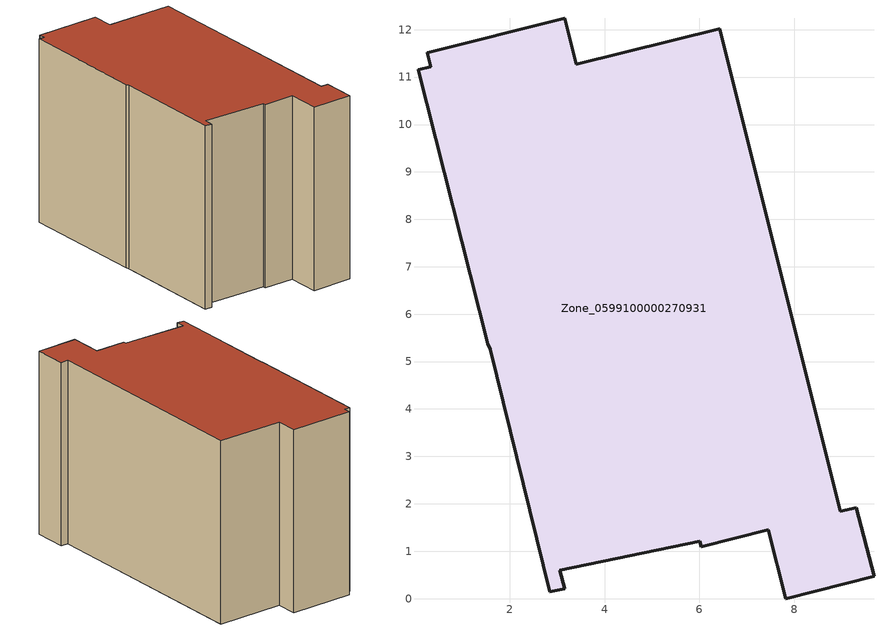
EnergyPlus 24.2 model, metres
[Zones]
Zone_0599100000270931
 floor ground (C_G): 6.03,1.09 6,1.21 3.06,0.6 3.16,0.21 2.84,0.15 1.59,5.26 1.53,5.38 0.07,11.16 0.33,11.22 0.26,11.51 3.16,12.24 3.4,11.27 6.43,12.02 8.97,1.84 9.31,1.92 9.68,0.47 7.82,0 7.45,1.45 z0
 wall outside (C_F): 7.45,1.45 7.82,0 9.68,0.47 9.31,1.92 8.97,1.84 6.43,12.02 3.4,11.27 3.16,12.24 0.26,11.51 0.33,11.22 0.07,11.16 1.53,5.38 1.59,5.26 2.84,0.15 3.16,0.21 3.06,0.6 6,1.21 6.03,1.09 7.45,1.45 z0:8.51
 roof outside (C_R): 6,1.21 6.03,1.09 7.45,1.45 7.82,0 9.68,0.47 9.31,1.92 8.97,1.84 6.43,12.02 3.4,11.27 3.16,12.24 0.26,11.51 0.33,11.22 0.07,11.16 1.53,5.38 1.59,5.26 2.84,0.15 3.16,0.21 3.06,0.6 z8.51
[BUILDING]
Pand.0599100000270931: North Axis=0; Terrain=City; Loads Convergence Tolerance Value=0.04; Temperature Convergence Tolerance Value=0.4; Solar Distribution=FullExterior; Maximum Number of Warmup Days=25; Minimum Number of Warmup Days=1
[Site:Location]
Rotterdam.The.Hague.AP_ZH_NLD Design_Conditions: Latitude=51.96; Longitude=4.45; Time Zone=1; Elevation=-4.5
[SITE:GROUNDTEMPERATURE:BUILDINGSURFACE]
18, 18, 18, 18, 18, 18, 18, 18, 18, 18, 18, 18
[MATERIAL] Thermal Absorptance=0.9; Solar Absorptance=0.7; Visible Absorptance=0.7
Name | Roughness | Thickness | Conductivity | Density | Specific Heat
G.TI.1975-1991 | MediumSmooth | 0.15 | 0.288461 | 540 | 1210
F.TI.1975-1991 | Rough | 0.3 | 0.230769 | 1920 | 840
R.TI.1975-1991 | MediumRough | 0.2 | 0.153846 | 1500 | 1000
[CONSTRUCTION]
C_G: G.TI.1975-1991
C_F: F.TI.1975-1991
C_R: R.TI.1975-1991
[ZONE]
Zone_0599100000270931: Type=1; Multiplier=1; Ceiling Height=Autocalculate; Volume=Autocalculate; Floor Area=autocalculate; Part of Total Floor Area=Yes
[ZONEINFILTRATION:DESIGNFLOWRATE]
Infil_Zone_0599100000270931: Zone or ZoneList or Space or SpaceList=Zone_0599100000270931; Schedule=AlwaysOn; Design Flow Rate Calculation Method=Flow/Area; Flow Rate per Floor Area=0.003; Constant Term Coefficient=1; Temperature Term Coefficient=0; Velocity Term Coefficient=0; Velocity Squared Term Coefficient=0
[HVACTEMPLATE:ZONE:IDEALLOADSAIRSYSTEM]
Zone_0599100000270931: Maximum Heating Supply Air Temperature=50; Minimum Cooling Supply Air Temperature=13; Maximum Heating Supply Air Humidity Ratio=0.0156; Minimum Cooling Supply Air Humidity Ratio=0.0077; Heating Limit=NoLimit; Cooling Limit=NoLimit; Dehumidification Control Type=ConstantSensibleHeatRatio; Cooling Sensible Heat Ratio=0.7; Dehumidification Setpoint=60; Humidification Control Type=None; Humidification Setpoint=30; Outdoor Air Method=None; Outdoor Air Flow Rate per Person=0.00944; Outdoor Air Flow Rate per Zone Floor Area=0; Outdoor Air Flow Rate per Zone=0; Demand Controlled Ventilation Type=None; Outdoor Air Economizer Type=NoEconomizer; Heat Recovery Type=None; Sensible Heat Recovery Effectiveness=0.7; Latent Heat Recovery Effectiveness=0.65
[ZONECONTROL:THERMOSTAT]
ThermostatControl_Zone_0599100000270931: Zone or ZoneList=Zone_0599100000270931; Control Type Schedule=DualSetpointControlType; Control 1=Thermostat_Zone_0599100000270931; Temperature Difference Between Cutout And Setpoint=0
[THERMOSTATSETPOINT:DUALSETPOINT]
Thermostat_Zone_0599100000270931: Heating Setpoint Temperature Schedule=HeatingSetpoint_Zone_0599100000270931; Cooling Setpoint Temperature Schedule=CoolingSetpoint_Zone_0599100000270931
[SCHEDULE:COMPACT]
HeatingSetpoint_Zone_0599100000270931: Through: 12/31, For: AllDays, Until: 24:00, 21
CoolingSetpoint_Zone_0599100000270931: Through: 12/31, For: AllDays, Until: 24:00, 24
DualSetpointControlType: Through: 12/31, For: AllDays, Until: 24:00, 4
AlwaysOn: Through: 12/31, For: AllDays, Until: 24:00, 1
